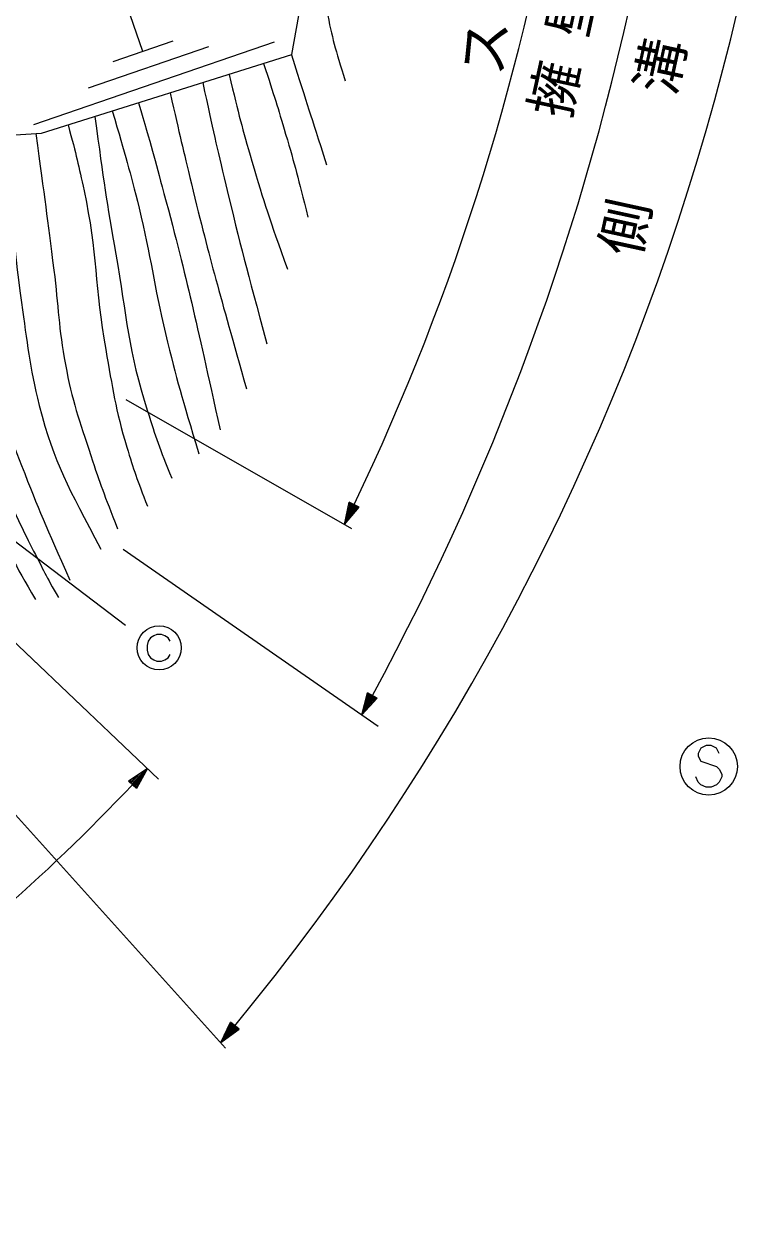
# Model space of a CAD drawing. Units: millimetres, scale not verified. Extents: x 40000 to 680000, y 20000 to 380000.
# Drawn here: x 259303 to 292108, y 237962 to 292448 of the extents above; entities that cross this region are included whole.
import ezdxf
from ezdxf.enums import TextEntityAlignment as Align

# ---------------------------------------------------------------- set-up
doc = ezdxf.new("R2010")
doc.units = ezdxf.units.MM
doc.header["$LTSCALE"] = 1000
for name, color, linetype, lineweight in [('M-BGD', 7, 'Continuous', 25), ('M-STR-HTXT', 7, 'Continuous', 13), ('M-STR-STRC', 7, 'Continuous', 25)]:
    doc.layers.add(name, color=color, linetype=linetype, lineweight=lineweight)
doc.styles.add('ＭＳ ゴシック', font='')
doc.styles.get('ＭＳ ゴシック').set_extended_font_data('MS Gothic')

msp = doc.modelspace()

# ---------------------------------------------------------------- linework, layer by layer
at = {"layer": 'M-BGD'}
for p, q in [((264692, 291203), (262695, 297031)), ((270655, 291618), (259728, 287873)), ((266058, 291671), (263326, 290735)), ((267674, 291410), (262210, 289538))]:
    msp.add_line(p, q, dxfattribs=at)
msp.add_lwpolyline([(241424, 272683), (246109, 286598), (260090, 287494), (271455, 291058), (274830, 309861), (272594, 333394)], dxfattribs=at)
for points, knots in [([(272598, 297426), (272701, 295388), (272704, 294738), (273040, 293055), (273292, 291794), (273416, 291329), (273881, 289871)], [0, 0, 0, 0, 1, 1, 1, 2, 2, 2, 2]), ([(270174, 290656), (270676, 289122), (270806, 288712), (271175, 287455), (271604, 285994), (271724, 285508), (272187, 283690)], [0, 0, 0, 0, 1, 1, 1, 2, 2, 2, 2]), ([(268606, 290164), (269062, 288274), (269197, 287756), (269638, 286230), (270199, 284290), (270436, 283652), (271256, 281319)], [0, 0, 0, 0, 1, 1, 1, 2, 2, 2, 2]), ([(265937, 289328), (266381, 287330), (266511, 286808), (266900, 285198), (267784, 281543), (268143, 280373), (269393, 275901)], [0, 0, 0, 0, 1, 1, 1, 2, 2, 2, 2]), ([(267412, 289790), (267897, 287544), (268033, 286958), (268461, 285150), (269132, 282317), (269391, 281409), (270325, 277933)], [0, 0, 0, 0, 1, 1, 1, 2, 2, 2, 2]), ([(264503, 288878), (265081, 286904), (265217, 286375), (265652, 284765), (266774, 280607), (267040, 279220), (268208, 274038)], [0, 0, 0, 0, 1, 1, 1, 2, 2, 2, 2]), ([(262520, 288256), (262927, 285248), (263044, 284437), (263466, 282004), (263952, 279209), (264041, 277587), (264906, 274885), (265292, 273679), (265428, 273231), (266007, 271837)], [0, 0, 0, 0, 1, 1, 1, 2, 2, 2, 3, 3, 3, 3]), ([(263309, 288503), (263931, 286405), (264091, 285827), (264523, 284093), (265072, 281888), (265185, 280609), (265724, 278401), (266248, 276255), (266459, 275541), (267231, 272949)], [0, 0, 0, 0, 1, 1, 1, 2, 2, 2, 3, 3, 3, 3]), ([(261300, 287873), (261690, 286469), (261772, 286053), (262027, 284875), (262628, 282103), (262510, 280473), (263010, 277681), (263322, 275940), (263454, 274948), (263968, 273256), (264291, 272192), (264416, 271811), (264906, 270567)], [0, 0, 0, 0, 1, 1, 1, 2, 2, 2, 3, 3, 3, 4, 4, 4, 4]), ([(254659, 287146), (254707, 284982), (254726, 284390), (254845, 282628), (254979, 280653), (254905, 279514), (255349, 277585), (256045, 274563), (256568, 272870), (257879, 270059), (258572, 268571), (258835, 268016), (259826, 266333)], [0, 0, 0, 0, 1, 1, 1, 2, 2, 2, 3, 3, 3, 4, 4, 4, 4]), ([(255897, 287225), (255831, 283801), (255735, 282727), (256101, 279880), (256319, 278181), (256320, 277186), (256863, 275562), (257803, 272749), (258395, 271178), (259741, 268535), (260164, 267705), (260302, 267408), (260864, 266432)], [0, 0, 0, 0, 1, 1, 1, 2, 2, 2, 3, 3, 3, 4, 4, 4, 4]), ([(257050, 287299), (256995, 285278), (256975, 284715), (257030, 283060), (257081, 281551), (257099, 280701), (257286, 279203), (257428, 278070), (257502, 277428), (257794, 276324), (258208, 274759), (258615, 273934), (259192, 272422), (259977, 270364), (260287, 269696), (261377, 267223)], [0, 0, 0, 0, 1, 1, 1, 2, 2, 2, 3, 3, 3, 4, 4, 4, 5, 5, 5, 5]), ([(258561, 287396), (258760, 283793), (258774, 282759), (259192, 279818), (259453, 277982), (259532, 276934), (259995, 275139), (260688, 272456), (261303, 271478), (262789, 268619)], [0, 0, 0, 0, 1, 1, 1, 2, 2, 2, 3, 3, 3, 3]), ([(259837, 287477), (260245, 284468), (260352, 283705), (260657, 281283), (260867, 279611), (260872, 278658), (261181, 277001), (261488, 275354), (261810, 274461), (262334, 272870), (262766, 271558), (262932, 271114), (263551, 269551)], [0, 0, 0, 0, 1, 1, 1, 2, 2, 2, 3, 3, 3, 4, 4, 4, 4])]:
    msp.add_open_spline(points, degree=3, knots=knots, dxfattribs=at)
msp.add_open_spline([(271435, 291052), (272234, 288556), (272234, 288556), (273034, 286061)], degree=3, dxfattribs=at)
at = {"layer": 'M-STR-HTXT'}
for p, q in [((263919, 275413), (274163, 269563)), ((273846, 269744), (274061, 270752)), ((273846, 269744), (274286, 270642)), ((273846, 269744), (274511, 270532)), ((274241, 270664), (273889, 269946)), ((273932, 270147), (274196, 270686)), ((274151, 270708), (273975, 270349)), ((274331, 270620), (273979, 269902)), ((274018, 270551), (274106, 270730)), ((274511, 270532), (274061, 270752)), ((274112, 270059), (274376, 270598)), ((274421, 270576), (274245, 270217)), ((274378, 270375), (274466, 270554)), ((253181, 269811), (265402, 258194)), ((263809, 268630), (275376, 260586)), ((252165, 264057), (268450, 245986)), ((274630, 261105), (274895, 262101)), ((275333, 261859), (274895, 262101)), ((274630, 261105), (275114, 261980)), ((274630, 261105), (275333, 261859)), ((275070, 262004), (274683, 261304)), ((274736, 261503), (275026, 262028)), ((275157, 261956), (274770, 261256)), ((274982, 262052), (274789, 261702)), ((274842, 261902), (274939, 262077)), ((274911, 261406), (275201, 261931)), ((275245, 261907), (275051, 261557)), ((275192, 261708), (275289, 261883)), ((264906, 258665), (264043, 258101)), ((264117, 258033), (264389, 258327)), ((264561, 258439), (264153, 257999)), ((264190, 257965), (264734, 258552)), ((264906, 258665), (264227, 257931)), ((264264, 257897), (264807, 258484)), ((264708, 258303), (264300, 257863)), ((264906, 258665), (264410, 257761)), ((264043, 258101), (264410, 257761)), ((264216, 258214), (264080, 258067)), ((264337, 257829), (264609, 258123)), ((264509, 257942), (264374, 257795)), ((268227, 246235), (268678, 247161)), ((268227, 246235), (268870, 247001)), ((268227, 246235), (269061, 246840)), ((268831, 247033), (268317, 246420)), ((268908, 246968), (268393, 246356)), ((268407, 246605), (268793, 247065)), ((268755, 247097), (268497, 246791)), ((268560, 246477), (268946, 246936)), ((268588, 246976), (268716, 247129)), ((269061, 246840), (268678, 247161)), ((268984, 246904), (268727, 246598)), ((268894, 246719), (269023, 246872))]:
    msp.add_line(p, q, dxfattribs=at)
for centre, radius, start, end in [((181778, 318814), 112877, 320.49185, 7.42589), ((174548, 318348), 110556, 334.43772, 7.61174), ((169598, 319207), 120032, 331.52664, 6.71045), ((198738, 319949), 90189, 294.62424, 316.55951)]:
    msp.add_arc(centre, radius, start, end, dxfattribs=at)
at = {"layer": 'M-STR-STRC'}
for p, q in [((236958, 285597), (263910, 265178)), ((264937, 264447), (264887, 264247)), ((265037, 264597), (264937, 264447)), ((265187, 264697), (265037, 264597)), ((265337, 264747), (265187, 264697)), ((265537, 264747), (265337, 264747)), ((265687, 264697), (265537, 264747)), ((265837, 264597), (265687, 264697)), ((265937, 264447), (265837, 264597)), ((264887, 264247), (264887, 264047)), ((264887, 264047), (264937, 263847)), ((264937, 263847), (265037, 263697)), ((265837, 263697), (265937, 263847)), ((265037, 263697), (265187, 263597)), ((265187, 263597), (265337, 263547)), ((265337, 263547), (265537, 263547)), ((265537, 263547), (265687, 263597)), ((265687, 263597), (265837, 263697)), ((290018, 259591), (289900, 259355)), ((290254, 259709), (290018, 259591)), ((290490, 259709), (290254, 259709)), ((290727, 259591), (290490, 259709)), ((290845, 259355), (290727, 259591)), ((289900, 259355), (289900, 259236)), ((289900, 259236), (290018, 259000)), ((290018, 259000), (290727, 258764)), ((289900, 258055), (289781, 258291)), ((290727, 258764), (290845, 258645)), ((290845, 258645), (290963, 258409)), ((290963, 258291), (290845, 258055)), ((290963, 258409), (290963, 258291)), ((290018, 257936), (289900, 258055)), ((290254, 257818), (290018, 257936)), ((290490, 257818), (290254, 257818)), ((290727, 257936), (290490, 257818)), ((290845, 258055), (290727, 257936))]:
    msp.add_line(p, q, dxfattribs=at)
for centre, radius in [((265437, 264147), 1000), ((290372, 258764), 1300)]:
    msp.add_circle(centre, radius, dxfattribs=at)

# ---------------------------------------------------------------- texts
at = {"layer": 'M-STR-HTXT', "style": 'ＭＳ ゴシック'}
for s, rotation, p in [('ストンガード L=44.0', 84.288, (282723, 301797)), ('擁 壁 工 L=47.0', 77.707, (286541, 297117)), ('側\u3000\u3000溝 L=50.0', 77.707, (289735, 290834))]:
    msp.add_text(s, height=1833, rotation=rotation, dxfattribs=at).set_placement(p, align=Align.BOTTOM_CENTER)

doc.saveas('drawing.dxf')
